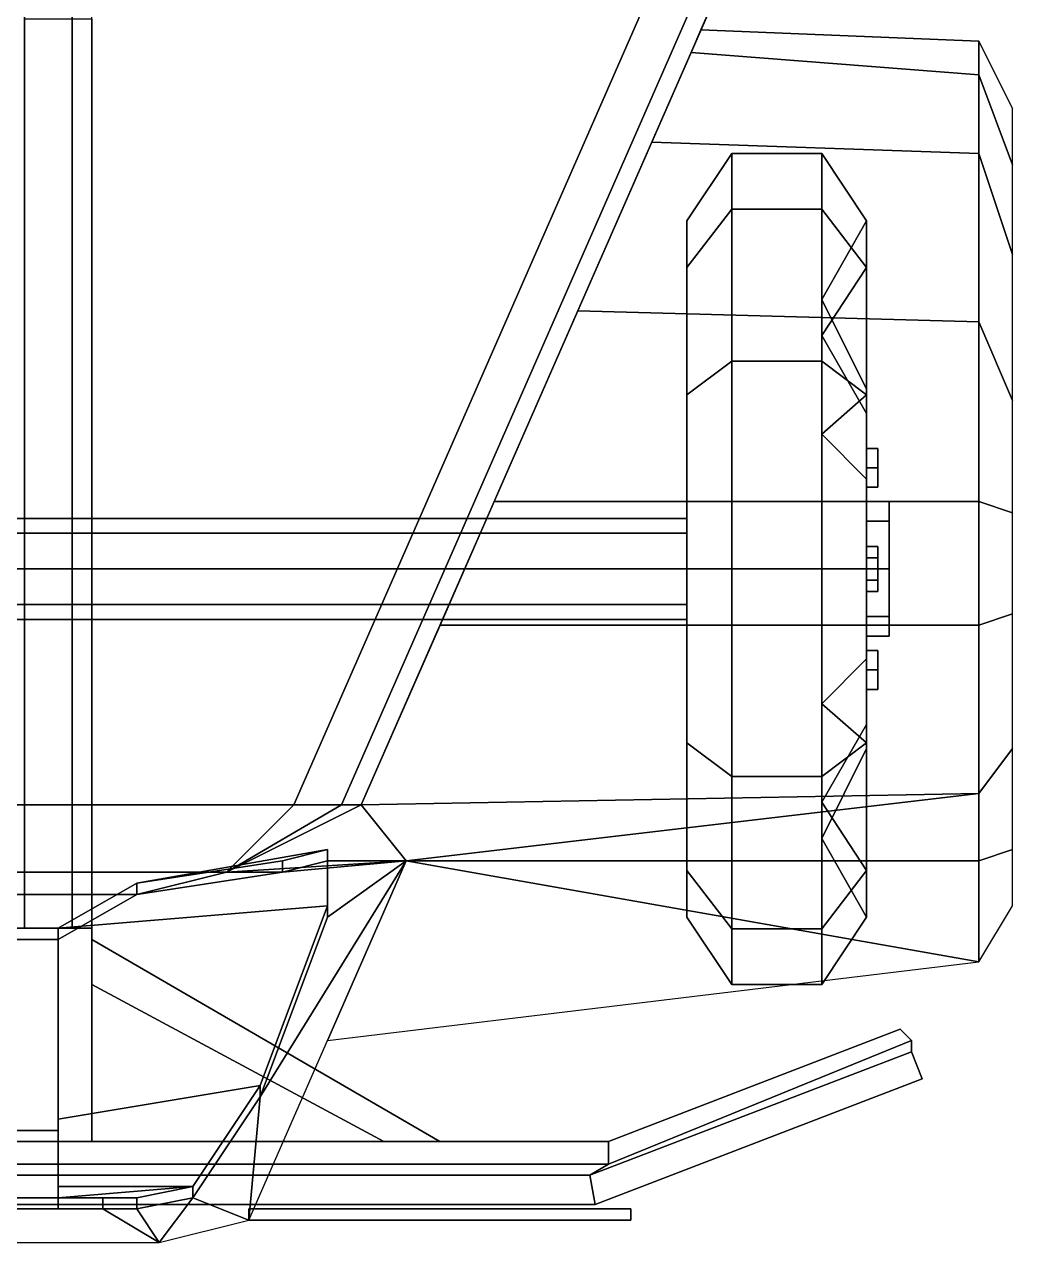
# Model space of a CAD drawing. Header units: millimetres. Extents: x -0.92 to 1, y -2.02 to 3.5.
# Drawn here: x 0 to 0.88, y -2.02 to -0.935 of the extents above; entities that cross this region are included whole.
import ezdxf

# ---------------------------------------------------------------- set-up
doc = ezdxf.new("R2010")
doc.units = ezdxf.units.MM
doc.layers.add('hull', color=3, linetype='Continuous')
doc.layers.add('wheels', color=2, linetype='Continuous')

msp = doc.modelspace()

# ---------------------------------------------------------------- linework, layer by layer
for points in [[(-0.04242640687119274, -1.74, 0.532426406871193), (1.102145718440139e-16, -1.74, 0.55), (2.094076865036265e-16, 1.74, 0.55), (-0.04242640687119264, 1.74, 0.532426406871193)], [(1.102145718440139e-16, -1.74, 0.55), (0.04242640687119296, -1.74, 0.532426406871193), (0.04242640687119306, 1.74, 0.532426406871193), (2.094076865036265e-16, 1.74, 0.55)], [(0.04242640687119296, -1.74, 0.532426406871193), (0.06000000000000011, -1.74, 0.49), (0.06000000000000021, 1.74, 0.49), (0.04242640687119306, 1.74, 0.532426406871193)], [(-1.10214571844014e-17, -0.93, 0.4299999999999999), (0.04242640687119284, -0.93, 0.447573593128807), (0.04242640687119284, -1.74, 0.447573593128807), (-1.10214571844014e-17, -1.74, 0.4299999999999999)], [(0.04242640687119284, -0.93, 0.447573593128807), (0.06, -0.93, 0.49), (0.06, -1.74, 0.49), (0.04242640687119284, -1.74, 0.447573593128807)], [(0.59, -1.388180194846605, 0.4018198051533945), (0.59, -1.375, 0.3699999999999999), (-0.59, -1.375, 0.3699999999999999), (-0.59, -1.388180194846605, 0.4018198051533945)], [(0.59, -1.375, 0.3699999999999999), (0.59, -1.388180194846605, 0.3381801948466052), (-0.59, -1.388180194846605, 0.3381801948466052), (-0.59, -1.375, 0.3699999999999999)], [(0.59, -1.42, 0.4149999999999998), (0.59, -1.388180194846605, 0.4018198051533945), (-0.59, -1.388180194846605, 0.4018198051533945), (-0.59, -1.42, 0.4149999999999998)], [(0.59, -1.388180194846605, 0.3381801948466052), (0.59, -1.42, 0.325), (-0.59, -1.42, 0.325), (-0.59, -1.388180194846605, 0.3381801948466052)], [(0.59, -1.451819805153395, 0.4018198051533945), (0.59, -1.42, 0.4149999999999998), (-0.59, -1.42, 0.4149999999999998), (-0.59, -1.451819805153395, 0.4018198051533945)], [(0.59, -1.42, 0.325), (0.59, -1.451819805153395, 0.3381801948466052), (-0.59, -1.451819805153395, 0.3381801948466052), (-0.59, -1.42, 0.325)], [(0.59, -1.465, 0.3699999999999999), (0.59, -1.451819805153395, 0.4018198051533945), (-0.59, -1.451819805153395, 0.4018198051533945), (-0.59, -1.465, 0.3699999999999999)], [(0.59, -1.451819805153395, 0.3381801948466052), (0.59, -1.465, 0.3699999999999999), (-0.59, -1.465, 0.3699999999999999), (-0.59, -1.451819805153395, 0.3381801948466052)], [(0.05999999999999961, -1.74, 0.4299999999999999), (0.05999999999999961, -1.93, 0.4299999999999999), (-0.06000000000000139, -1.93, 0.4299999999999999), (-0.06000000000000139, -1.74, 0.4299999999999999)], [(-0.06000000000000139, -1.93, 0.55), (0.05999999999999961, -1.93, 0.55), (0.05999999999999961, -1.74, 0.55), (-0.06000000000000139, -1.74, 0.55)], [(-0.06000000000000139, -1.74, 0.55), (0.05999999999999961, -1.74, 0.55), (0.05999999999999961, -1.74, 0.4299999999999999), (-0.06000000000000139, -1.74, 0.4299999999999999)], [(0.05999999999999961, -1.74, 0.55), (0.05999999999999961, -1.75, 0.55), (0.05999999999999961, -1.75, 0.4299999999999999), (0.05999999999999961, -1.74, 0.4299999999999999)], [(0.3199999999999994, -1.93, 0.4299999999999999), (0.05999999999999961, -1.79, 0.4299999999999999), (0.05999999999999961, -1.75, 0.4299999999999999), (0.3699999999999992, -1.93, 0.4299999999999999)], [(0.3699999999999992, -1.93, 0.4299999999999999), (0.05999999999999961, -1.75, 0.4299999999999999), (0.05999999999999961, -1.75, 0.55), (0.3699999999999992, -1.93, 0.55)], [(0.05999999999999961, -1.75, 0.55), (0.05999999999999961, -1.79, 0.55), (0.3199999999999994, -1.93, 0.55), (0.3699999999999992, -1.93, 0.55)], [(0.05999999999999961, -1.79, 0.55), (0.05999999999999961, -1.93, 0.55), (0.05999999999999961, -1.93, 0.4299999999999999), (0.05999999999999961, -1.79, 0.4299999999999999)], [(0.3199999999999994, -1.93, 0.55), (0.05999999999999961, -1.79, 0.55), (0.05999999999999961, -1.79, 0.4299999999999999), (0.3199999999999994, -1.93, 0.4299999999999999)], [(0.7899999999999996, -1.84, 0.4299999999999999), (0.5199999999999991, -1.95, 0.4299999999999999), (0.5199999999999991, -1.93, 0.4299999999999999), (0.7799999999999998, -1.83, 0.4299999999999999)], [(0.5199999999999991, -1.93, 0.55), (0.5199999999999991, -1.95, 0.55), (0.7899999999999996, -1.84, 0.55), (0.7799999999999998, -1.83, 0.55)], [(0.7799999999999998, -1.83, 0.4299999999999999), (0.5199999999999991, -1.93, 0.4299999999999999), (0.5199999999999991, -1.93, 0.55), (0.7799999999999998, -1.83, 0.55)], [(0.7899999999999996, -1.84, 0.4299999999999999), (0.7799999999999998, -1.83, 0.4299999999999999), (0.7799999999999998, -1.83, 0.55), (0.7899999999999996, -1.84, 0.55)], [(0.7799999999999998, -1.83, 0.55), (0.7899999999999996, -1.84, 0.55), (0.7899999999999996, -1.84, 0.4299999999999999), (0.7799999999999998, -1.83, 0.4299999999999999)], [(0.5034402028836813, -1.96, 0.4600000000000002), (0.5199999999999991, -1.95, 0.4299999999999999), (0.7899999999999996, -1.84, 0.4299999999999999), (0.7899999999999996, -1.85, 0.4599999999999993)], [(0.7899999999999996, -1.84, 0.55), (0.5199999999999991, -1.95, 0.55), (0.5034402028836813, -1.96, 0.5199999999999998), (0.7899999999999996, -1.85, 0.5199999999999998)], [(0.7899999999999996, -1.85, 0.4599999999999993), (0.7899999999999996, -1.84, 0.4299999999999999), (0.7899999999999996, -1.84, 0.55), (0.7899999999999996, -1.85, 0.5199999999999998)], [(0.5082554525203968, -1.985980762113533, 0.4749999999999999), (0.5034402028836813, -1.96, 0.4600000000000002), (0.7899999999999996, -1.85, 0.4599999999999993), (0.7993106724462504, -1.874255130974674, 0.4749999999999999)], [(0.5034402028836813, -1.96, 0.5199999999999998), (0.5082554525203968, -1.985980762113533, 0.5050000000000001), (0.7993106724462504, -1.874255130974674, 0.5050000000000001), (0.7899999999999996, -1.85, 0.5199999999999998)], [(0.7993106724462504, -1.874255130974674, 0.4749999999999999), (0.7899999999999996, -1.85, 0.4599999999999993), (0.7899999999999996, -1.85, 0.5199999999999998), (0.7993106724462504, -1.874255130974674, 0.5050000000000001)], [(0.5082554525203968, -1.985980762113533, 0.5050000000000001), (0.5082554525203968, -1.985980762113533, 0.4749999999999999), (0.7993106724462504, -1.874255130974674, 0.4749999999999999), (0.7993106724462504, -1.874255130974674, 0.5050000000000001)], [(-0.5199999999999999, -1.95, 0.55), (0.52, -1.95, 0.55), (0.52, -1.93, 0.55), (-0.5199999999999999, -1.93, 0.55)], [(0.52, -1.93, 0.4299999999999999), (0.52, -1.95, 0.4299999999999999), (-0.5199999999999999, -1.95, 0.4299999999999999), (-0.5199999999999999, -1.93, 0.4299999999999999)], [(0.05999999999999961, -1.93, 0.55), (0.3199999999999994, -1.93, 0.55), (0.319999999999999, -1.93, 0.4299999999999999), (0.05999999999999961, -1.93, 0.4299999999999999)], [(0.3699999999999992, -1.93, 0.55), (0.52, -1.929999999999999, 0.55), (0.5199999999999991, -1.93, 0.4299999999999999), (0.3699999999999992, -1.93, 0.4299999999999999)], [(-0.5034402028836821, -1.96, 0.5199999999999998), (0.5034402028836813, -1.96, 0.5199999999999998), (0.52, -1.95, 0.55), (-0.5199999999999999, -1.95, 0.55)], [(0.52, -1.95, 0.4299999999999999), (0.5034402028836813, -1.96, 0.4600000000000002), (-0.5034402028836821, -1.96, 0.4600000000000002), (-0.5199999999999999, -1.95, 0.4299999999999999)], [(0.5034402028836813, -1.96, 0.4600000000000002), (0.5082554525203968, -1.985980762113533, 0.4749999999999999), (-0.5082554525203976, -1.985980762113533, 0.4749999999999999), (-0.5034402028836821, -1.96, 0.4600000000000002)], [(0.5082554525203968, -1.985980762113533, 0.5050000000000001), (0.5034402028836813, -1.96, 0.5199999999999998), (-0.5034402028836821, -1.96, 0.5199999999999998), (-0.5082554525203976, -1.985980762113533, 0.5050000000000001)], [(0.5082554525203968, -1.985980762113533, 0.4749999999999999), (0.5082554525203968, -1.985980762113533, 0.5050000000000001), (-0.5082554525203976, -1.985980762113533, 0.5050000000000001), (-0.5082554525203976, -1.985980762113533, 0.4749999999999999)], [(0.5400000000000007, -1.99, 0.7000000000000001), (0.2, -1.99, 0.7000000000000001), (0.2, -2, 0.7000000000000001), (0.5400000000000007, -2, 0.7000000000000001)], [(0.2, -1.99, 0.7000000000000001), (0.2, -1.99, 0.49), (0.2, -2, 0.49), (0.2, -2, 0.7000000000000001)], [(0.5400000000000007, -1.99, 0.49), (0.2, -1.99, 0.49), (0.2, -1.99, 0.7000000000000001), (0.5400000000000007, -1.99, 0.7000000000000001)], [(0.5400000000000007, -1.99, 0.49), (0.5400000000000007, -1.99, 0.7000000000000001), (0.5400000000000007, -2, 0.7000000000000001), (0.5400000000000007, -2, 0.49)], [(0.5400000000000007, -2, 0.7000000000000001), (0.2, -2, 0.7000000000000001), (0.2, -2, 0.49), (0.5400000000000007, -2, 0.49)]]:
    msp.add_3dface(points)
at = {"layer": 'hull'}
for points in [[(0.56, -0.9, 1.17), (-0.56, -0.8999999999999999, 1.17), (-0.24, -1.63, 1.17), (0.2399999999999997, -1.630000000000001, 1.169999999999999)], [(0.6024264068711929, -0.9, 1.152426406871193), (0.56, -0.9, 1.17), (0.24, -1.63, 1.17), (0.2824264068711929, -1.63, 1.152426406871193)], [(0.6200000000000001, -0.9, 1.11), (0.6024264068711929, -0.9, 1.152426406871193), (0.2824264068711929, -1.63, 1.152426406871193), (0.3, -1.63, 1.11)], [(0.62, -0.9, 1.11), (0.3, -1.63, 1.11), (0.3701369863013699, -1.47, 1.03), (0.4183561643835616, -1.36, 1.03)], [(0.62, -0.9, 1.11), (0.4183561643835616, -1.36, 1.03), (0.4928767123287672, -1.19, 0.97)], [(0.62, -0.9, 1.11), (0.4928767123287672, -1.19, 0.97), (0.5586301369863014, -1.04, 0.84)], [(0.62, -0.9, 1.11), (0.5586301369863014, -1.04, 0.84), (0.5936986301369862, -0.96, 0.68)], [(0.62, -0.9, 1.11), (0.5936986301369862, -0.96, 0.68), (0.6024657534246575, -0.9400000000000001, 0.56)], [(0.62, -0.9, 1.11), (0.6024657534246575, -0.9400000000000001, 0.56), (0.6024657534246576, -0.9400000000000001, 0.43), (0.62, -0.9, 0.43)], [(0.85, -0.9500000000000001, 0.56), (0.6024657534246575, -0.9400000000000001, 0.56), (0.5936986301369862, -0.96, 0.6799999999999999), (0.85, -0.98, 0.67)], [(0.8499999999999999, -0.9500000000000001, 0.43), (0.6024657534246576, -0.9400000000000001, 0.43), (0.6024657534246575, -0.9400000000000001, 0.56), (0.85, -0.9500000000000001, 0.56)], [(0.88, -1.01, 0.45), (0.8499999999999999, -0.9500000000000001, 0.43), (0.85, -0.9500000000000001, 0.56), (0.88, -1.01, 0.51)], [(0.88, -1.01, 0.51), (0.85, -0.9500000000000001, 0.56), (0.85, -0.98, 0.67), (0.88, -1.06, 0.64)], [(0.85, -0.98, 0.67), (0.5936986301369862, -0.96, 0.68), (0.5586301369863014, -1.04, 0.84), (0.85, -1.05, 0.81)], [(0.88, -1.06, 0.64), (0.85, -0.98, 0.67), (0.85, -1.05, 0.81), (0.88, -1.14, 0.74)], [(0.85, -1.05, 0.81), (0.5586301369863014, -1.04, 0.84), (0.4928767123287672, -1.19, 0.97), (0.85, -1.2, 0.9400000000000001)], [(0.88, -1.14, 0.74), (0.85, -1.05, 0.81), (0.85, -1.2, 0.9400000000000001), (0.88, -1.27, 0.81)], [(0.85, -1.2, 0.9400000000000001), (0.4928767123287672, -1.19, 0.97), (0.4183561643835616, -1.36, 1.03), (0.85, -1.36, 0.99)], [(0.88, -1.27, 0.81), (0.85, -1.2, 0.9400000000000001), (0.85, -1.36, 0.99), (0.88, -1.37, 0.8300000000000001)], [(0.85, -1.36, 0.99), (0.4183561643835616, -1.36, 1.03), (0.3701369863013699, -1.47, 1.03), (0.85, -1.47, 0.99)], [(0.88, -1.37, 0.8300000000000001), (0.85, -1.36, 0.99), (0.85, -1.47, 0.99), (0.88, -1.46, 0.8300000000000001)], [(0.88, -1.46, 0.8300000000000001), (0.85, -1.47, 0.99), (0.85, -1.62, 0.93), (0.88, -1.58, 0.79)], [(0.3701369863013699, -1.47, 1.03), (0.3, -1.63, 1.11), (0.3, -1.63, 1.11), (0.3, -1.63, 0.97)], [(0.85, -1.47, 0.99), (0.3701369863013699, -1.47, 1.03), (0.3, -1.63, 0.97), (0.85, -1.62, 0.93)], [(0.88, -1.58, 0.79), (0.85, -1.62, 0.93), (0.85, -1.68, 0.88), (0.88, -1.67, 0.75)], [(0.2999999999999999, -1.63, 0.97), (0.3400000000000003, -1.68, 0.93), (0.85, -1.62, 0.93), (0.2999999999999999, -1.63, 0.97)], [(0.85, -1.62, 0.93), (0.3400000000000003, -1.68, 0.93), (0.85, -1.68, 0.88), (0.85, -1.62, 0.93)], [(-0.2400000000000006, -1.63, 1.17), (-0.1799999999999997, -1.69, 1.13), (0.1799999999999997, -1.69, 1.13), (0.2400000000000006, -1.63, 1.17)], [(0.3, -1.63, 1.11), (0.1799999999999997, -1.69, 1.13), (0.1799999999999997, -1.69, 1.13), (0.3400000000000003, -1.68, 1.07)], [(0.2824264068711929, -1.63, 1.152426406871193), (0.1799999999999997, -1.69, 1.13), (0.1799999999999997, -1.69, 1.13), (0.3, -1.63, 1.11)], [(0.24, -1.63, 1.17), (0.1799999999999997, -1.69, 1.13), (0.1799999999999997, -1.69, 1.13), (0.2824264068711929, -1.63, 1.152426406871193)], [(0.3, -1.63, 1.11), (0.3400000000000004, -1.68, 1.07), (0.3400000000000003, -1.68, 0.93), (0.3, -1.63, 0.97)], [(0.03, -1.74, 1.03), (0.2699999999999994, -1.720000000000001, 0.9599999999999986), (0.2699999999999901, -1.670000000000001, 1.039999999999998), (0.1000000000000005, -1.7, 1.08)], [(0.2699999999999901, -1.670000000000001, 1.039999999999998), (0.2300000000000251, -1.679999999999996, 1.079999999999992), (0.1000000000000004, -1.7, 1.08), (0.1000000000000005, -1.7, 1.08)], [(0.2700000000000169, -1.669999999999993, 1.039999999999973), (0.2700000000000166, -1.679999999999993, 1.039999999999973), (0.2299999999999955, -1.689999999999999, 1.079999999999995), (0.2300000000000004, -1.68, 1.08)], [(0.27, -1.72, 0.96), (0.2699999999999997, -1.73, 0.96), (0.2699999999999904, -1.68, 1.04), (0.27, -1.67, 1.04)], [(0.88, -1.67, 0.75), (0.8499999999999999, -1.68, 0.88), (0.85, -1.77, 0.77), (0.88, -1.72, 0.75)], [(0.2300000000000004, -1.68, 1.08), (0.2300000000000251, -1.689999999999996, 1.079999999999993), (0.1000000000000005, -1.71, 1.08), (0.1000000000000005, -1.7, 1.08)], [(0.1799999999999997, -1.69, 1.13), (0.2299999999999955, -1.689999999999999, 1.079999999999995), (0.2299999999999955, -1.689999999999999, 1.079999999999995), (0.3400000000000003, -1.68, 1.07)], [(0.3400000000000003, -1.68, 0.93), (0.2099999999999998, -1.89, 0.7299999999999996), (0.2099999999999998, -1.89, 0.7299999999999996), (0.2000000000000002, -2, 0.56)], [(0.3400000000000003, -1.68, 0.93), (0.2700000000000001, -1.73, 0.9600000000000001), (0.2700000000000001, -1.73, 0.9600000000000001), (0.21, -1.89, 0.73)], [(0.2300000000000004, -1.69, 1.08), (0.2699999999999952, -1.679999999999999, 1.039999999999995), (0.2699999999999952, -1.679999999999999, 1.039999999999995), (0.3400000000000003, -1.68, 1.07)], [(0.3400000000000003, -1.68, 0.93), (0.2700000000000001, -1.68, 1.04), (0.2700000000000001, -1.68, 1.04), (0.27, -1.73, 0.96)], [(0.3400000000000003, -1.68, 1.07), (0.27, -1.68, 1.04), (0.27, -1.68, 1.04), (0.3400000000000003, -1.68, 0.93)], [(0.85, -1.77, 0.77), (0.3400000000000003, -1.68, 0.93), (0.2700000000000002, -1.84, 0.7450000000000001), (0.85, -1.77, 0.77)], [(0.85, -1.68, 0.88), (0.3400000000000003, -1.68, 0.9299999999999999), (0.85, -1.77, 0.77), (0.85, -1.68, 0.88)], [(-0.1799999999999997, -1.69, 1.13), (-0.1000000000000005, -1.71, 1.08), (0.1000000000000005, -1.71, 1.08), (0.1799999999999997, -1.69, 1.13)], [(0.1000000000000005, -1.71, 1.08), (0.2299999999999955, -1.689999999999999, 1.079999999999995), (0.2299999999999955, -1.689999999999999, 1.079999999999995), (0.1799999999999997, -1.69, 1.13)], [(0.1000000000000005, -1.7, 1.08), (0.1000000000000005, -1.71, 1.08), (0.02999999999999994, -1.75, 1.03), (0.02999999999999994, -1.74, 1.03)], [(-0.1000000000000005, -1.71, 1.08), (-0.03000000000000055, -1.75, 1.03), (0.02999999999999996, -1.75, 1.03), (0.1000000000000005, -1.71, 1.08)], [(0.27, -1.72, 0.96), (0.03, -1.74, 1.03), (0.03, -1.91, 0.79), (0.2099999999999998, -1.88, 0.7299999999999996)], [(0.2099999999999998, -1.88, 0.7299999999999996), (0.2099999999999995, -1.89, 0.7299999999999996), (0.2700000000000001, -1.73, 0.9600000000000001), (0.27, -1.72, 0.96)], [(0.03, -1.74, 1.03), (0.03, -1.75, 1.03), (0.03, -1.92, 0.79), (0.03, -1.91, 0.79)], [(-0.03, -1.75, 1.03), (-0.03000000000000055, -1.92, 0.79), (0.02999999999999996, -1.92, 0.79), (0.03, -1.75, 1.03)], [(0.2099999999999998, -1.88, 0.7299999999999996), (0.03, -1.91, 0.79), (0.03, -1.97, 0.66), (0.1500000000000004, -1.97, 0.61)], [(0.1500000000000004, -1.97, 0.61), (0.15, -1.98, 0.61), (0.2099999999999998, -1.89, 0.7299999999999999), (0.21, -1.88, 0.73)], [(0.2099999999999998, -1.89, 0.7299999999999996), (0.1500000000000002, -1.98, 0.61), (0.1500000000000002, -1.98, 0.61), (0.2000000000000002, -2, 0.56)], [(-0.03, -1.92, 0.79), (-0.03000000000000055, -1.98, 0.66), (0.02999999999999996, -1.98, 0.66), (0.03, -1.92, 0.79)], [(0.03, -1.91, 0.79), (0.03, -1.92, 0.79), (0.03, -1.98, 0.66), (0.03, -1.97, 0.66)], [(0.03, -1.97, 0.66), (0.03, -1.98, 0.66), (0.03, -1.99, 0.63), (0.03, -1.98, 0.63)], [(0.03, -1.98, 0.63), (0.0700000000000001, -1.98, 0.6), (0.1000000000000007, -1.98, 0.6), (0.1500000000000004, -1.97, 0.61)], [(0.03, -1.97, 0.66), (0.03, -1.98, 0.6300000000000002), (0.1500000000000005, -1.97, 0.61)], [(0.1000000000000005, -1.98, 0.6), (0.1000000000000002, -1.99, 0.6), (0.1500000000000004, -1.98, 0.61), (0.1500000000000004, -1.97, 0.61)], [(-0.03000000000000025, -1.98, 0.66), (-0.03000000000000026, -1.99, 0.63), (0.03000000000000025, -1.99, 0.63), (0.03, -1.98, 0.66)], [(0.03, -1.98, 0.6300000000000002), (0.03000000000000029, -1.99, 0.63), (0.07000000000000028, -1.99, 0.6), (0.07000000000000028, -1.98, 0.6)], [(0.07000000000000028, -1.98, 0.6), (0.06999999999999998, -1.99, 0.6), (0.1000000000000005, -1.99, 0.6), (0.1000000000000005, -1.98, 0.6)], [(0.1000000000000004, -1.99, 0.6), (0.1200000000000001, -2.02, 0.52), (0.1200000000000001, -2.02, 0.52), (0.1500000000000004, -1.98, 0.61)], [(0.1500000000000002, -1.98, 0.61), (0.1200000000000001, -2.02, 0.52), (0.1200000000000001, -2.02, 0.52), (0.2000000000000002, -2, 0.56)], [(-0.07000000000000028, -1.99, 0.6), (-0.1200000000000001, -2.02, 0.52), (0.1200000000000001, -2.02, 0.52), (0.07000000000000017, -1.99, 0.6)], [(-0.03000000000000025, -1.99, 0.63), (-0.07000000000000028, -1.99, 0.6), (0.07000000000000017, -1.99, 0.6), (0.03, -1.99, 0.6300000000000002)], [(0.07000000000000017, -1.99, 0.6), (0.1200000000000001, -2.02, 0.52), (0.1200000000000001, -2.02, 0.52), (0.1000000000000005, -1.99, 0.6)]]:
    msp.add_3dface(points, dxfattribs=at)
at = {"layer": 'wheels'}
for points in [[(0.6300000000000001, -1.05, 0.3699999999999999), (0.63, -1.099570600599757, 0.1850000000000003), (0.5900000000000001, -1.151532124826824, 0.2150000000000001), (0.5900000000000001, -1.11, 0.3699999999999999)], [(0.63, -1.099570600599758, 0.5549999999999999), (0.6300000000000001, -1.05, 0.3699999999999999), (0.5900000000000001, -1.11, 0.3699999999999999), (0.5900000000000001, -1.151532124826824, 0.5250000000000001)], [(0.63, -1.099570600599758, 0.1849999999999998), (0.63, -1.05, 0.3699999999999999), (0.71, -1.05, 0.3699999999999999), (0.71, -1.099570600599758, 0.1849999999999998)], [(0.63, -1.05, 0.3699999999999999), (0.63, -1.099570600599758, 0.5549999999999999), (0.71, -1.099570600599758, 0.5549999999999999), (0.71, -1.05, 0.3699999999999999)], [(0.71, -1.099570600599758, 0.1849999999999998), (0.71, -1.05, 0.3699999999999999), (0.75, -1.11, 0.3699999999999999), (0.75, -1.151532124826824, 0.2150000000000001)], [(0.71, -1.05, 0.3699999999999999), (0.71, -1.099570600599758, 0.5549999999999999), (0.75, -1.151532124826824, 0.5249999999999997), (0.75, -1.11, 0.3699999999999999)], [(0.63, -1.099570600599757, 0.1850000000000003), (0.63, -1.235, 0.04957060059975781), (0.5900000000000001, -1.265, 0.1015321248268239), (0.5900000000000001, -1.151532124826824, 0.2150000000000001)], [(0.63, -1.235, 0.6904293994002424), (0.63, -1.099570600599758, 0.5549999999999999), (0.5900000000000001, -1.151532124826824, 0.5250000000000001), (0.5900000000000001, -1.265, 0.6384678751731758)], [(0.63, -1.235, 0.04957060059975737), (0.63, -1.099570600599758, 0.1849999999999998), (0.71, -1.099570600599758, 0.1849999999999998), (0.71, -1.235, 0.04957060059975737)], [(0.63, -1.099570600599758, 0.5549999999999999), (0.63, -1.235, 0.6904293994002424), (0.71, -1.235, 0.6904293994002424), (0.71, -1.099570600599758, 0.5549999999999999)], [(0.71, -1.235, 0.04957060059975737), (0.71, -1.099570600599758, 0.1849999999999998), (0.75, -1.151532124826824, 0.2150000000000001), (0.75, -1.265, 0.1015321248268239)], [(0.71, -1.099570600599758, 0.5549999999999999), (0.71, -1.235, 0.6904293994002424), (0.75, -1.265, 0.6384678751731758), (0.75, -1.151532124826824, 0.5249999999999997)], [(0.5899999999999999, -1.688467875173176, 0.5249999999999997), (0.5900000000000001, -1.11, 0.3699999999999999), (0.5900000000000001, -1.151532124826824, 0.2150000000000001), (0.5899999999999999, -1.73, 0.3699999999999999)], [(0.5899999999999999, -1.575, 0.6384678751731758), (0.5900000000000001, -1.151532124826824, 0.5250000000000001), (0.5900000000000001, -1.11, 0.3699999999999999), (0.5899999999999999, -1.688467875173176, 0.5249999999999997)], [(0.75, -1.151532124826824, 0.2150000000000001), (0.75, -1.11, 0.3699999999999999), (0.7100000000000001, -1.18, 0.3699999999999999), (0.7100000000000001, -1.212153903091735, 0.2499999999999998)], [(0.75, -1.11, 0.3699999999999999), (0.75, -1.151532124826824, 0.5249999999999997), (0.7100000000000001, -1.212153903091735, 0.49), (0.7100000000000001, -1.18, 0.3699999999999999)], [(0.5899999999999999, -1.73, 0.3699999999999999), (0.5900000000000001, -1.151532124826824, 0.2150000000000001), (0.5900000000000001, -1.265, 0.1015321248268239), (0.5899999999999999, -1.688467875173176, 0.2150000000000001)], [(0.59, -1.42, 0.6799999999999999), (0.5900000000000001, -1.265, 0.6384678751731758), (0.5900000000000001, -1.151532124826824, 0.5250000000000001), (0.5899999999999999, -1.575, 0.6384678751731758)], [(0.75, -1.265, 0.1015321248268239), (0.75, -1.151532124826824, 0.2150000000000001), (0.7100000000000001, -1.212153903091735, 0.2499999999999998), (0.71, -1.3, 0.1621539030917345)], [(0.75, -1.151532124826824, 0.5249999999999997), (0.75, -1.265, 0.6384678751731758), (0.71, -1.3, 0.5778460969082653), (0.7100000000000001, -1.212153903091735, 0.49)], [(0.71, -1.212153903091735, 0.2499999999999998), (0.71, -1.18, 0.3699999999999999), (0.75, -1.26, 0.3699999999999999), (0.75, -1.28143593539449, 0.2899999999999998)], [(0.71, -1.18, 0.3699999999999999), (0.71, -1.212153903091735, 0.49), (0.75, -1.28143593539449, 0.45), (0.75, -1.26, 0.3699999999999999)], [(0.71, -1.3, 0.1621539030917345), (0.71, -1.212153903091735, 0.2499999999999998), (0.75, -1.28143593539449, 0.2899999999999998), (0.75, -1.34, 0.2314359353944899)], [(0.71, -1.212153903091735, 0.49), (0.71, -1.3, 0.5778460969082653), (0.75, -1.34, 0.5085640646055098), (0.75, -1.28143593539449, 0.45)], [(0.63, -1.42, 0.74), (0.63, -1.235, 0.6904293994002424), (0.5900000000000001, -1.265, 0.6384678751731758), (0.59, -1.42, 0.6799999999999999)], [(0.63, -1.235, 0.04957060059975781), (0.63, -1.42), (0.59, -1.42, 0.05999999999999982), (0.5900000000000001, -1.265, 0.1015321248268239)], [(0.63, -1.235, 0.6904293994002424), (0.63, -1.42, 0.74), (0.71, -1.42, 0.74), (0.71, -1.235, 0.6904293994002424)], [(0.63, -1.42), (0.63, -1.235, 0.04957060059975737), (0.71, -1.235, 0.04957060059975737), (0.71, -1.42)], [(0.71, -1.235, 0.6904293994002424), (0.71, -1.42, 0.74), (0.75, -1.42, 0.6799999999999999), (0.75, -1.265, 0.6384678751731758)], [(0.71, -1.42), (0.71, -1.235, 0.04957060059975737), (0.75, -1.265, 0.1015321248268239), (0.75, -1.42, 0.05999999999999982)], [(0.5899999999999999, -1.688467875173175, 0.2149999999999996), (0.5900000000000001, -1.265, 0.1015321248268239), (0.59, -1.42, 0.05999999999999982), (0.5899999999999999, -1.575, 0.1015321248268239)], [(0.75, -1.42, 0.05999999999999982), (0.75, -1.265, 0.1015321248268239), (0.71, -1.3, 0.1621539030917345), (0.71, -1.42, 0.1299999999999997)], [(0.75, -1.265, 0.6384678751731758), (0.75, -1.42, 0.6799999999999999), (0.71, -1.42, 0.6100000000000001), (0.71, -1.3, 0.5778460969082653)], [(0.75, -1.28143593539449, 0.2899999999999994), (0.75, -1.26, 0.3699999999999994), (0.75, -1.36, 0.3699999999999999), (0.75, -1.377573593128807, 0.3275735931288069)], [(0.75, -1.26, 0.3699999999999994), (0.75, -1.28143593539449, 0.4499999999999995), (0.75, -1.377573593128807, 0.4124264068711925), (0.75, -1.36, 0.3699999999999999)], [(0.75, -1.34, 0.2314359353944895), (0.75, -1.28143593539449, 0.2899999999999998), (0.75, -1.377573593128807, 0.3275735931288069)], [(0.75, -1.28143593539449, 0.4499999999999995), (0.75, -1.34, 0.5085640646055098), (0.75, -1.377573593128807, 0.4124264068711925)], [(0.71, -1.42, 0.1299999999999997), (0.71, -1.3, 0.1621539030917345), (0.75, -1.34, 0.2314359353944899), (0.75, -1.42, 0.2099999999999997)], [(0.71, -1.3, 0.5778460969082653), (0.71, -1.42, 0.6100000000000001), (0.75, -1.42, 0.53), (0.75, -1.34, 0.5085640646055098)], [(0.75, -1.31267949192431, 0.3799999999999997), (0.75, -1.329999999999999, 0.3899999999999999), (0.76, -1.329999999999999, 0.3899999999999999), (0.76, -1.31267949192431, 0.3799999999999997)], [(0.75, -1.31267949192431, 0.3600000000000001), (0.75, -1.31267949192431, 0.3799999999999997), (0.76, -1.31267949192431, 0.3799999999999997), (0.76, -1.31267949192431, 0.3600000000000001)], [(0.75, -1.329999999999999, 0.3499999999999999), (0.75, -1.31267949192431, 0.3600000000000001), (0.76, -1.31267949192431, 0.3600000000000001), (0.76, -1.329999999999999, 0.3499999999999999)], [(0.76, -1.31267949192431, 0.3600000000000001), (0.76, -1.31267949192431, 0.3799999999999997), (0.76, -1.329999999999999, 0.3899999999999999), (0.76, -1.329999999999999, 0.3499999999999999)], [(0.75, -1.347320508075688, 0.3600000000000001), (0.75, -1.329999999999999, 0.3499999999999999), (0.76, -1.329999999999999, 0.3499999999999999), (0.76, -1.347320508075688, 0.3600000000000001)], [(0.75, -1.329999999999999, 0.3899999999999999), (0.75, -1.347320508075688, 0.3799999999999997), (0.76, -1.347320508075688, 0.3799999999999997), (0.76, -1.329999999999999, 0.3899999999999999)], [(0.76, -1.329999999999999, 0.3499999999999999), (0.76, -1.329999999999999, 0.3899999999999999), (0.76, -1.347320508075688, 0.3799999999999997), (0.76, -1.347320508075688, 0.3600000000000001)], [(0.75, -1.42, 0.2099999999999997), (0.75, -1.34, 0.2314359353944895), (0.75, -1.377573593128807, 0.3275735931288069), (0.75, -1.42, 0.3099999999999998)], [(0.75, -1.34, 0.5085640646055098), (0.75, -1.42, 0.53), (0.75, -1.42, 0.4299999999999999), (0.75, -1.377573593128807, 0.4124264068711929)], [(0.75, -1.347320508075688, 0.3799999999999997), (0.75, -1.347320508075688, 0.3600000000000001), (0.76, -1.347320508075688, 0.3600000000000001), (0.76, -1.347320508075688, 0.3799999999999997)], [(0.75, -1.36, 0.3699999999999999), (0.75, -1.377573593128807, 0.4124264068711929), (0.77, -1.377573593128807, 0.4124264068711929), (0.77, -1.36, 0.3699999999999999)], [(0.75, -1.377573593128807, 0.3275735931288069), (0.75, -1.36, 0.3699999999999999), (0.77, -1.36, 0.3699999999999999), (0.77, -1.377573593128807, 0.3275735931288069)], [(0.77, -1.36, 0.3699999999999994), (0.77, -1.462426406871193, 0.3275735931288069), (0.77, -1.42, 0.3099999999999998), (0.77, -1.377573593128807, 0.3275735931288069)], [(0.77, -1.377573593128807, 0.4124264068711929), (0.77, -1.48, 0.3700000000000003), (0.77, -1.462426406871193, 0.3275735931288069), (0.77, -1.36, 0.3699999999999999)], [(0.75, -1.42, 0.3099999999999998), (0.75, -1.377573593128807, 0.3275735931288069), (0.77, -1.377573593128807, 0.3275735931288069), (0.77, -1.42, 0.3099999999999998)], [(0.75, -1.377573593128807, 0.4124264068711929), (0.75, -1.42, 0.4299999999999999), (0.77, -1.42, 0.4299999999999999), (0.77, -1.377573593128807, 0.4124264068711929)], [(0.77, -1.42, 0.4300000000000004), (0.77, -1.462426406871193, 0.4124264068711934), (0.77, -1.48, 0.3699999999999999), (0.77, -1.377573593128807, 0.4124264068711929)], [(0.75, -1.4, 0.2799999999999996), (0.75, -1.41, 0.2973205080756884), (0.76, -1.41, 0.2973205080756884), (0.76, -1.4, 0.2799999999999996)], [(0.75, -1.41, 0.2626794919243107), (0.75, -1.4, 0.2799999999999996), (0.76, -1.4, 0.2799999999999996), (0.76, -1.41, 0.2626794919243107)], [(0.75, -1.4, 0.4600000000000002), (0.75, -1.41, 0.477320508075689), (0.76, -1.41, 0.477320508075689), (0.76, -1.4, 0.4600000000000002)], [(0.75, -1.41, 0.4426794919243113), (0.75, -1.4, 0.4600000000000002), (0.76, -1.4, 0.4600000000000002), (0.76, -1.41, 0.4426794919243113)], [(0.75, -1.41, 0.2973205080756884), (0.75, -1.43, 0.2973205080756884), (0.76, -1.43, 0.2973205080756884), (0.76, -1.41, 0.2973205080756884)], [(0.75, -1.43, 0.2626794919243107), (0.75, -1.41, 0.2626794919243107), (0.76, -1.41, 0.2626794919243107), (0.76, -1.43, 0.2626794919243107)], [(0.75, -1.41, 0.477320508075689), (0.75, -1.43, 0.477320508075689), (0.76, -1.43, 0.477320508075689), (0.76, -1.41, 0.477320508075689)], [(0.75, -1.43, 0.4426794919243113), (0.75, -1.41, 0.4426794919243113), (0.76, -1.41, 0.4426794919243113), (0.76, -1.43, 0.4426794919243113)], [(0.76, -1.43, 0.2626794919243107), (0.76, -1.41, 0.2626794919243107), (0.76, -1.4, 0.2799999999999996), (0.76, -1.44, 0.2799999999999996)], [(0.76, -1.44, 0.2799999999999996), (0.76, -1.4, 0.2799999999999996), (0.76, -1.41, 0.2973205080756884), (0.76, -1.43, 0.2973205080756884)], [(0.76, -1.4, 0.4600000000000002), (0.76, -1.44, 0.4600000000000002), (0.76, -1.43, 0.4426794919243113), (0.76, -1.41, 0.4426794919243113)], [(0.76, -1.41, 0.477320508075689), (0.76, -1.43, 0.477320508075689), (0.76, -1.44, 0.4600000000000002), (0.76, -1.4, 0.4600000000000002)], [(0.6299999999999999, -1.605, 0.6904293994002424), (0.63, -1.42, 0.74), (0.59, -1.42, 0.6799999999999999), (0.5899999999999999, -1.575, 0.6384678751731758)], [(0.63, -1.42), (0.6299999999999999, -1.605, 0.04957060059975737), (0.5899999999999999, -1.575, 0.1015321248268239), (0.59, -1.42, 0.05999999999999982)], [(0.63, -1.42, 0.74), (0.6299999999999999, -1.605, 0.6904293994002424), (0.7099999999999999, -1.605, 0.6904293994002424), (0.71, -1.42, 0.74)], [(0.6299999999999999, -1.605, 0.04957060059975781), (0.63, -1.42), (0.71, -1.42), (0.7099999999999999, -1.605, 0.04957060059975781)], [(0.71, -1.42, 0.74), (0.7099999999999999, -1.605, 0.6904293994002424), (0.7499999999999999, -1.575, 0.6384678751731758), (0.75, -1.42, 0.6799999999999999)], [(0.7499999999999999, -1.575, 0.1015321248268239), (0.75, -1.42, 0.05999999999999982), (0.71, -1.42, 0.1299999999999997), (0.7099999999999999, -1.54, 0.1621539030917345)], [(0.7099999999999999, -1.605, 0.04957060059975781), (0.71, -1.42), (0.75, -1.42, 0.05999999999999982), (0.7499999999999999, -1.575, 0.1015321248268239)], [(0.7099999999999999, -1.54, 0.1621539030917345), (0.71, -1.42, 0.1299999999999997), (0.75, -1.42, 0.2099999999999997), (0.7499999999999999, -1.5, 0.2314359353944899)], [(0.71, -1.42, 0.6100000000000001), (0.7099999999999999, -1.54, 0.5778460969082653), (0.7499999999999999, -1.5, 0.5085640646055103), (0.75, -1.42, 0.53)], [(0.75, -1.42, 0.6799999999999999), (0.7499999999999999, -1.575, 0.6384678751731758), (0.7099999999999999, -1.54, 0.5778460969082653), (0.71, -1.42, 0.6100000000000001)], [(0.75, -1.462426406871193, 0.3275735931288069), (0.75, -1.42, 0.3099999999999998), (0.77, -1.42, 0.3099999999999998), (0.77, -1.462426406871193, 0.3275735931288069)], [(0.7499999999999999, -1.5, 0.2314359353944899), (0.75, -1.42, 0.2099999999999997), (0.75, -1.42, 0.3099999999999998), (0.75, -1.462426406871193, 0.3275735931288069)], [(0.75, -1.42, 0.53), (0.7499999999999999, -1.5, 0.5085640646055103), (0.75, -1.462426406871193, 0.4124264068711929), (0.75, -1.42, 0.4299999999999999)], [(0.75, -1.42, 0.4299999999999999), (0.75, -1.462426406871193, 0.4124264068711929), (0.77, -1.462426406871193, 0.4124264068711929), (0.77, -1.42, 0.4299999999999999)], [(0.75, -1.43, 0.2973205080756884), (0.75, -1.44, 0.2799999999999996), (0.76, -1.44, 0.2799999999999996), (0.76, -1.43, 0.2973205080756884)], [(0.75, -1.44, 0.2799999999999996), (0.75, -1.43, 0.2626794919243107), (0.76, -1.43, 0.2626794919243107), (0.76, -1.44, 0.2799999999999996)], [(0.75, -1.43, 0.477320508075689), (0.75, -1.44, 0.4600000000000002), (0.76, -1.44, 0.4600000000000002), (0.76, -1.43, 0.477320508075689)], [(0.75, -1.44, 0.4600000000000002), (0.75, -1.43, 0.4426794919243113), (0.76, -1.43, 0.4426794919243113), (0.76, -1.44, 0.4600000000000002)], [(0.7499999999999999, -1.58, 0.3699999999999999), (0.7499999999999999, -1.55856406460551, 0.2899999999999998), (0.75, -1.462426406871193, 0.3275735931288073), (0.75, -1.48, 0.3699999999999999)], [(0.7499999999999999, -1.55856406460551, 0.2899999999999998), (0.7499999999999999, -1.5, 0.2314359353944899), (0.75, -1.462426406871193, 0.3275735931288073)], [(0.7499999999999999, -1.5, 0.5085640646055103), (0.7499999999999999, -1.55856406460551, 0.45), (0.75, -1.462426406871193, 0.4124264068711929)], [(0.75, -1.462426406871193, 0.4124264068711929), (0.75, -1.48, 0.3699999999999999), (0.77, -1.48, 0.3699999999999999), (0.77, -1.462426406871193, 0.4124264068711929)], [(0.75, -1.48, 0.3699999999999999), (0.75, -1.462426406871193, 0.3275735931288069), (0.77, -1.462426406871193, 0.3275735931288069), (0.77, -1.48, 0.3699999999999999)], [(0.7499999999999999, -1.558564064605509, 0.45), (0.7499999999999999, -1.58, 0.3699999999999999), (0.75, -1.48, 0.3699999999999999), (0.75, -1.462426406871193, 0.4124264068711925)], [(0.7499999999999999, -1.492679491924311, 0.3799999999999997), (0.7499999999999999, -1.51, 0.3899999999999999), (0.7599999999999999, -1.51, 0.3899999999999999), (0.7599999999999999, -1.492679491924311, 0.3799999999999997)], [(0.7499999999999999, -1.492679491924311, 0.3600000000000001), (0.7499999999999999, -1.492679491924311, 0.3799999999999997), (0.7599999999999999, -1.492679491924311, 0.3799999999999997), (0.7599999999999999, -1.492679491924311, 0.3600000000000001)], [(0.7499999999999999, -1.51, 0.3499999999999999), (0.7499999999999999, -1.492679491924311, 0.3600000000000001), (0.7599999999999999, -1.492679491924311, 0.3600000000000001), (0.7599999999999999, -1.51, 0.3499999999999999)], [(0.7599999999999999, -1.51, 0.3899999999999999), (0.7599999999999999, -1.51, 0.3499999999999999), (0.7599999999999999, -1.492679491924311, 0.3600000000000001), (0.7599999999999999, -1.492679491924311, 0.3799999999999997)], [(0.7099999999999999, -1.627846096908265, 0.2500000000000002), (0.7099999999999999, -1.54, 0.1621539030917345), (0.7499999999999999, -1.5, 0.2314359353944899), (0.7499999999999999, -1.55856406460551, 0.2899999999999998)], [(0.7099999999999999, -1.54, 0.5778460969082653), (0.7099999999999999, -1.627846096908265, 0.49), (0.7499999999999999, -1.55856406460551, 0.45), (0.7499999999999999, -1.5, 0.5085640646055103)], [(0.7499999999999999, -1.527320508075689, 0.3600000000000001), (0.7499999999999999, -1.51, 0.3499999999999999), (0.7599999999999999, -1.51, 0.3499999999999999), (0.7599999999999999, -1.527320508075689, 0.3600000000000001)], [(0.7499999999999999, -1.51, 0.3899999999999999), (0.7499999999999999, -1.527320508075689, 0.3799999999999997), (0.7599999999999999, -1.527320508075689, 0.3799999999999997), (0.7599999999999999, -1.51, 0.3899999999999999)], [(0.7599999999999999, -1.527320508075689, 0.3799999999999997), (0.7599999999999999, -1.527320508075689, 0.3600000000000001), (0.7599999999999999, -1.51, 0.3499999999999999), (0.7599999999999999, -1.51, 0.3899999999999999)], [(0.7499999999999999, -1.527320508075689, 0.3799999999999997), (0.7499999999999999, -1.527320508075689, 0.3600000000000001), (0.7599999999999999, -1.527320508075689, 0.3600000000000001), (0.7599999999999999, -1.527320508075689, 0.3799999999999997)], [(0.7499999999999999, -1.688467875173176, 0.2150000000000001), (0.7499999999999999, -1.575, 0.1015321248268239), (0.7099999999999999, -1.54, 0.1621539030917345), (0.7099999999999999, -1.627846096908265, 0.2500000000000002)], [(0.7499999999999999, -1.575, 0.6384678751731758), (0.7499999999999999, -1.688467875173176, 0.5250000000000001), (0.7099999999999999, -1.627846096908265, 0.49), (0.7099999999999999, -1.54, 0.5778460969082653)], [(0.7099999999999999, -1.66, 0.3699999999999999), (0.7099999999999999, -1.627846096908265, 0.2500000000000002), (0.7499999999999999, -1.55856406460551, 0.2899999999999998), (0.7499999999999999, -1.58, 0.3699999999999999)], [(0.7099999999999999, -1.627846096908265, 0.49), (0.7099999999999999, -1.66, 0.3699999999999999), (0.7499999999999999, -1.58, 0.3699999999999999), (0.7499999999999999, -1.55856406460551, 0.45)], [(0.6299999999999999, -1.605, 0.04957060059975737), (0.6299999999999999, -1.740429399400242, 0.1849999999999998), (0.5899999999999999, -1.688467875173176, 0.2150000000000001), (0.5899999999999999, -1.575, 0.1015321248268239)], [(0.6299999999999999, -1.740429399400242, 0.5549999999999999), (0.6299999999999999, -1.605, 0.6904293994002424), (0.5899999999999999, -1.575, 0.6384678751731758), (0.5899999999999999, -1.688467875173176, 0.5249999999999997)], [(0.7099999999999999, -1.740429399400242, 0.1850000000000003), (0.7099999999999999, -1.605, 0.04957060059975781), (0.7499999999999999, -1.575, 0.1015321248268239), (0.7499999999999999, -1.688467875173176, 0.2150000000000001)], [(0.7099999999999999, -1.605, 0.6904293994002424), (0.7099999999999999, -1.740429399400242, 0.5549999999999999), (0.7499999999999999, -1.688467875173176, 0.5250000000000001), (0.7499999999999999, -1.575, 0.6384678751731758)], [(0.6299999999999999, -1.740429399400242, 0.1850000000000003), (0.6299999999999999, -1.605, 0.04957060059975781), (0.7099999999999999, -1.605, 0.04957060059975781), (0.7099999999999999, -1.740429399400242, 0.1850000000000003)], [(0.6299999999999999, -1.605, 0.6904293994002424), (0.6299999999999999, -1.740429399400242, 0.5549999999999999), (0.7099999999999999, -1.740429399400242, 0.5549999999999999), (0.7099999999999999, -1.605, 0.6904293994002424)], [(0.7499999999999999, -1.73, 0.3699999999999999), (0.7499999999999999, -1.688467875173176, 0.2150000000000001), (0.7099999999999999, -1.627846096908265, 0.2500000000000002), (0.7099999999999999, -1.66, 0.3699999999999999)], [(0.7499999999999999, -1.688467875173176, 0.5250000000000001), (0.7499999999999999, -1.73, 0.3699999999999999), (0.7099999999999999, -1.66, 0.3699999999999999), (0.7099999999999999, -1.627846096908265, 0.49)], [(0.6299999999999999, -1.740429399400242, 0.1849999999999998), (0.6299999999999999, -1.79, 0.3699999999999999), (0.5899999999999999, -1.73, 0.3699999999999999), (0.5899999999999999, -1.688467875173176, 0.2150000000000001)], [(0.6299999999999999, -1.79, 0.3699999999999999), (0.6299999999999999, -1.740429399400242, 0.5549999999999999), (0.5899999999999999, -1.688467875173176, 0.5249999999999997), (0.5899999999999999, -1.73, 0.3699999999999999)], [(0.7099999999999999, -1.79, 0.3699999999999999), (0.7099999999999999, -1.740429399400242, 0.1850000000000003), (0.7499999999999999, -1.688467875173176, 0.2150000000000001), (0.7499999999999999, -1.73, 0.3699999999999999)], [(0.7099999999999999, -1.740429399400242, 0.5549999999999999), (0.7099999999999999, -1.79, 0.3699999999999999), (0.7499999999999999, -1.73, 0.3699999999999999), (0.7499999999999999, -1.688467875173176, 0.5250000000000001)], [(0.6299999999999999, -1.79, 0.3699999999999999), (0.6299999999999999, -1.740429399400242, 0.1850000000000003), (0.7099999999999999, -1.740429399400242, 0.1850000000000003), (0.7099999999999999, -1.79, 0.3699999999999999)], [(0.6299999999999999, -1.740429399400242, 0.5549999999999999), (0.6299999999999999, -1.79, 0.3699999999999999), (0.7099999999999999, -1.79, 0.3699999999999999), (0.7099999999999999, -1.740429399400242, 0.5549999999999999)]]:
    msp.add_3dface(points, dxfattribs=at)

doc.saveas('drawing.dxf')
